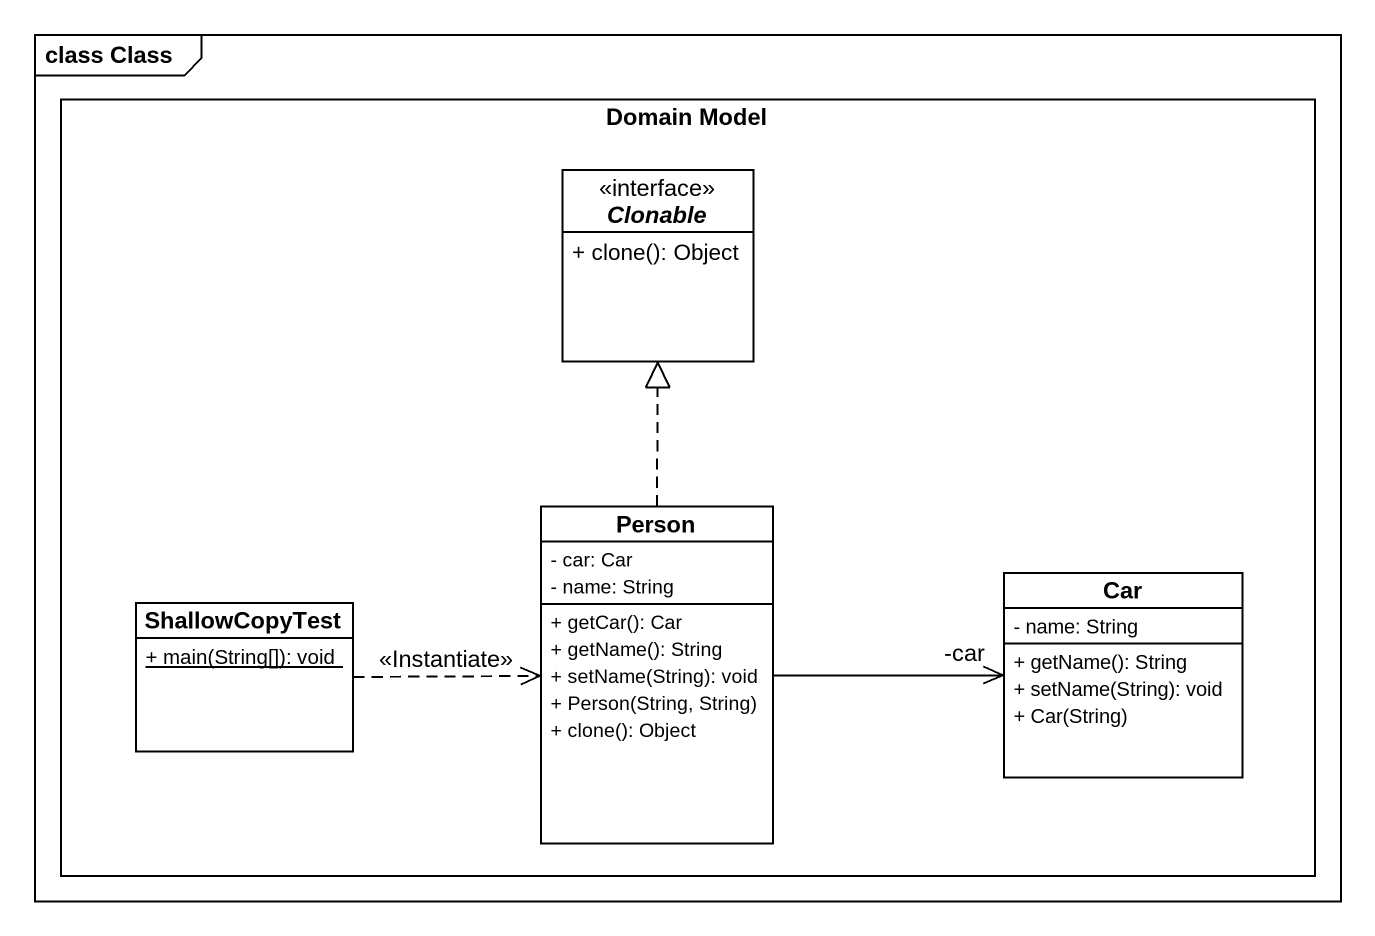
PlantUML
@startuml
mainframe class Class
hide circle
hide empty members
skinparam classAttributeIconSize 0
rectangle "Domain Model" as Domain_Model {
  interface Clonable {
    + clone(): Object
  }
  class "Person" as Person_ {
    - car: Car
    - name: String
    + getCar(): Car
    + getName(): String
    + setName(String): void
    + Person(String, String)
    + clone(): Object
  }
  class ShallowCopyTest {
    {static} + main(String[]): void
  }
  class Car {
    - name: String
    + getName(): String
    + setName(String): void
    + Car(String)
  }
}
Person_ .up.|> Clonable
Person_ -right-> "-car" Car
ShallowCopyTest .right.> Person_ : <<Instantiate>>
@enduml
